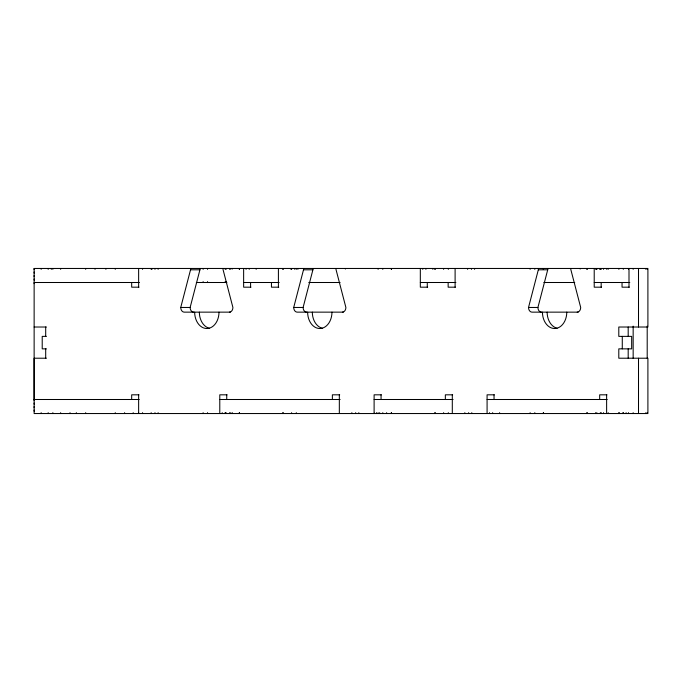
<?xml version="1.0" encoding="UTF-8"?>
<svg xmlns="http://www.w3.org/2000/svg" width="682" height="682" viewBox="0 0 682 682"><rect width="100%" height="100%" fill="white"/><g stroke="black" fill="none" stroke-linecap="round" stroke-linejoin="round"><path stroke-width="1.02" d="M34.134 411.195L34.134 410.027M34.134 407.691L34.134 406.515M34.134 404.179L34.134 403.011M34.134 400.666L34.1 358.212L46.419 358.212M34.134 283.669L34.134 282.501L139.418 282.501M34.134 280.157L34.134 278.989M34.134 276.653L34.134 275.477M34.134 273.141L34.134 271.973M34.134 269.629L34.134 268.461L647.9 268.461L647.9 327.019L618.796 327.019L618.796 336.379L631.668 336.379L631.668 348.852L618.796 348.852L618.796 358.212L647.9 358.212L647.9 413.539L34.134 413.539L34.134 268.461M45.694 336.379L45.694 327.019M138.634 412.661L138.634 413.539L138.634 394.818M628.19 358.212L628.19 348.852M230.345 312.143L184.217 312.143A4.68 3.478 90 0 1 180.739 307.463L190.534 269.799A4.68 3.478 90 0 0 190.679 268.461M193.611 312.143A4.68 3.478 -90 0 1 190.133 307.463L199.928 269.799A4.68 3.478 -90 0 0 200.073 268.461M343.319 312.143L297.19 312.143A4.68 3.478 -90 0 1 293.712 307.463L303.507 269.799A4.68 3.478 90 0 0 303.652 268.461M306.585 312.143A4.68 3.478 -90 0 1 303.106 307.463L312.902 269.799A4.68 3.478 90 0 0 313.047 268.461M578.131 312.143L532.003 312.143A4.68 3.478 -90 0 1 528.524 307.463L538.32 269.799A4.68 3.478 -90 0 0 538.465 268.461M541.397 312.143A4.68 3.478 -90 0 1 537.919 307.463L547.714 269.799A4.68 3.478 -90 0 0 547.859 268.461M190.534 269.799L199.928 269.799M303.507 269.799L312.902 269.799M538.32 269.799L547.714 269.799M196.339 282.501L226.91 282.501M243.636 282.501L279.194 282.501M308.767 282.501L340.105 282.501M420.325 282.501L455.891 282.501M543.835 282.501L574.73 282.501M594.218 282.501L629.776 282.501M138.992 287.182L131.677 287.182L131.677 282.501M250.942 287.182L243.636 287.182L243.636 268.461M278.767 287.182L271.453 287.182L271.453 282.501M427.631 287.182L420.325 287.182L420.325 268.461M455.457 287.182L448.151 287.182L448.151 282.501M601.524 287.182L594.218 287.182L594.218 268.461M629.35 287.182L622.044 287.182L622.044 282.501M180.739 307.463L190.133 307.463M293.712 307.463L303.106 307.463M528.524 307.463L537.919 307.463M34.1 327.019L46.419 327.019M46.393 336.379L42.216 336.379L42.216 348.852L46.393 348.852M138.992 394.818L131.677 394.818L131.677 399.499M227.089 394.818L219.783 394.818L219.783 413.539M339.679 394.818L332.373 394.818L332.373 399.499M381.417 394.818L374.111 394.818L374.111 413.539M452.652 394.818L445.346 394.818L445.346 399.499M494.39 394.818L487.084 394.818L487.084 413.539M606.98 394.818L599.674 394.818L599.674 399.499M34.1 399.499L139.222 399.499M219.783 399.499L340.113 399.499M374.111 399.499L453.087 399.499M487.084 399.499L607.21 399.499M647.201 268.461L647.201 269.339M628.19 327.019L628.19 336.379M45.694 348.852L45.694 358.212M647.201 326.149L647.201 358.297M647.201 412.661L647.201 413.539M645.863 268.461L645.863 269.339M645.863 412.661L645.863 413.539M638.505 268.461L638.505 327.019M638.505 358.212L638.505 413.539M633.16 268.461L633.16 269.339M633.16 326.149L633.16 358.297M633.16 412.661L633.16 413.539M629 268.461L629 287.182M628.48 268.461L628.48 269.339M628.48 412.661L628.48 413.539M626.11 412.661L626.11 413.539M623.288 268.461L623.288 269.339M623.288 412.661L623.288 413.539M622.973 412.661L622.973 413.539M622.274 336.379L622.274 348.852M619.154 412.661L619.154 413.539M618.881 268.461L618.881 269.339M618.881 412.661L618.881 413.539M608.199 268.461L608.199 269.339M608.199 412.661L608.199 413.539M606.741 268.461L606.741 269.339M606.622 394.818L606.622 413.539M603.519 268.461L603.519 269.339M603.519 412.661L603.519 413.539M601.226 268.461L601.226 269.339M601.174 282.501L601.174 287.182M601.226 412.661L601.226 413.539M600.322 268.461L600.322 269.339M600.322 412.661L600.322 413.539M599.785 268.461L599.785 269.339M596.818 268.461L596.818 269.339M596.818 412.661L596.818 413.539M596.656 268.461L596.656 269.339M595.642 268.461L595.642 269.339M595.642 412.661L595.642 413.539M587.142 268.461L587.142 269.339M587.142 412.661L587.142 413.539M586.946 268.461L586.946 269.339M586.946 412.661L586.946 413.539M543.503 268.461L543.503 269.339M543.503 412.661L543.503 413.539M543.307 268.461L543.307 269.339M543.307 412.661L543.307 413.539M534.807 268.461L534.807 269.339M534.807 412.661L534.807 413.539M530.127 268.461L530.127 269.339M530.127 412.661L530.127 413.539M499.608 412.661L499.608 413.539M494.041 394.818L494.041 399.499M492.651 412.661L492.651 413.539M489.523 412.661L489.523 413.539M474.587 268.461L474.587 269.339M471.782 412.661L471.782 413.539M471.458 268.461L471.458 269.339M468.653 412.661L468.653 413.539M467.63 268.461L467.63 269.339M464.834 412.661L464.834 413.539M455.107 268.461L455.107 287.182M452.302 394.818L452.302 413.539M448.304 268.461L448.304 269.339M448.304 412.661L448.304 413.539M443.624 268.461L443.624 269.339M443.624 412.661L443.624 413.539M435.125 268.461L435.125 269.339M435.125 412.661L435.125 413.539M434.928 268.461L434.928 269.339M434.928 412.661L434.928 413.539M432.857 268.461L432.857 269.339M427.282 282.501L427.282 287.182M425.9 268.461L425.9 269.339M422.763 268.461L422.763 269.339M391.485 268.461L391.485 269.339M391.485 412.661L391.485 413.539M391.289 268.461L391.289 269.339M391.289 412.661L391.289 413.539M386.634 412.661L386.634 413.539M382.79 268.461L382.79 269.339M382.79 412.661L382.79 413.539M381.059 394.818L381.059 399.499M379.678 412.661L379.678 413.539M378.109 268.461L378.109 269.339M378.109 412.661L378.109 413.539M376.549 412.661L376.549 413.539M374.205 413.096L374.205 413.539M358.809 412.661L358.809 413.539M355.68 412.661L355.68 413.539M351.852 412.661L351.852 413.539M339.329 394.818L339.329 413.539M297.898 268.461L297.898 269.339M296.286 268.461L296.286 269.339M296.286 412.661L296.286 413.539M294.76 268.461L294.76 269.339M291.606 268.461L291.606 269.339M291.606 412.661L291.606 413.539M290.941 268.461L290.941 269.339M283.107 268.461L283.107 269.339M283.107 412.661L283.107 413.539M282.911 268.461L282.911 269.339M282.911 412.661L282.911 413.539M278.409 268.461L278.409 287.182M256.159 268.461L256.159 269.339M250.592 282.501L250.592 287.182M249.203 268.461L249.203 269.339M246.074 268.461L246.074 269.339M239.467 268.461L239.467 269.339M239.467 412.661L239.467 413.539M239.271 268.461L239.271 269.339M239.271 412.661L239.271 413.539M232.315 412.661L232.315 413.539M230.772 268.461L230.772 269.339M230.772 412.661L230.772 413.539M229.595 268.461L229.595 269.339M229.595 412.661L229.595 413.539M226.739 394.818L226.739 399.499M226.092 268.461L226.092 269.339M226.092 281.623L226.092 282.501M226.092 412.661L226.092 413.539M225.358 412.661L225.358 413.539M225.179 268.461L225.179 269.339M225.179 281.623L225.179 282.501M225.179 412.661L225.179 413.539M222.221 412.661L222.221 413.539M207.533 268.461L207.533 269.339M207.533 281.623L207.533 282.501M207.533 412.661L207.533 413.539M203.125 268.461L203.125 269.339M203.125 281.623L203.125 282.501M203.125 412.661L203.125 413.539M158.122 268.461L158.122 269.339M158.122 412.661L158.122 413.539M154.985 268.461L154.985 269.339M154.985 412.661L154.985 413.539M151.916 268.461L151.916 269.339M151.165 268.461L151.165 269.339M151.165 412.661L151.165 413.539M142.555 268.461L142.555 269.339M142.555 412.661L142.555 413.539M138.634 268.461L138.634 287.182M133.195 412.661L133.195 413.539M124.61 412.661L124.61 413.539M115.249 268.461L115.249 269.339M115.258 412.661L115.258 413.539M105.898 268.461L105.898 269.339M95.045 268.461L95.045 269.339M85.685 268.461L85.685 269.339M85.685 412.661L85.685 413.539M76.324 412.661L76.324 413.539M70.016 412.661L70.016 413.539M60.655 268.461L60.655 269.339M60.655 412.661L60.655 413.539M52.855 268.461L52.855 269.339M52.855 412.661L52.855 413.539M51.295 268.461L51.295 269.339M48.175 268.461L48.175 269.339M48.175 412.661L48.175 413.539M41.159 268.461L41.159 269.339M41.159 412.661L41.159 413.539M570.749 268.461A4.68 3.478 -90 0 0 570.894 269.799L580.689 307.463A4.68 3.478 -90 0 1 577.211 312.143M580.169 269.058A4.68 3.478 90 0 1 580.143 268.461M229.433 312.143A4.68 3.478 -90 0 0 232.903 307.463L223.108 269.799A4.68 3.478 -90 0 1 222.963 268.461M218.999 312.143A16.377 12.174 90 0 1 206.825 328.519A16.377 12.174 90 0 1 194.651 312.143M342.407 312.143A4.68 3.478 -90 0 0 345.885 307.463L336.09 269.799A4.68 3.478 -90 0 1 335.945 268.461M331.972 312.143A16.377 12.174 90 0 1 319.798 328.519A16.377 12.174 90 0 1 307.625 312.143M566.776 312.143A16.377 12.174 -90 0 1 554.602 328.519A16.377 12.174 -90 0 1 542.437 312.143M232.392 269.058A4.68 3.478 -90 0 1 232.357 268.461M345.365 269.058A4.68 3.478 -90 0 1 345.339 268.461M557.092 328.247A16.377 12.174 -90 0 1 547.135 312.143M322.279 328.247A16.377 12.174 90 0 1 312.322 312.143M209.306 328.247A16.377 12.174 90 0 1 199.349 312.143"/></g></svg>
